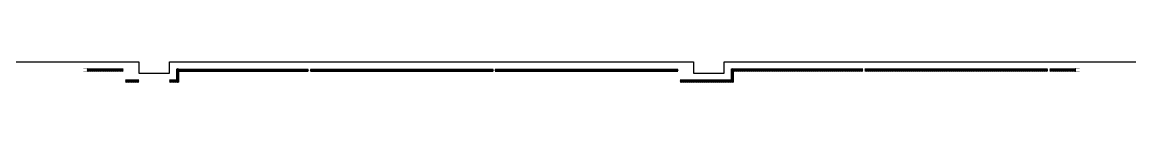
# Model space of a CAD drawing. Extents: x -1313754 to 847533, y 489853 to 941203.
# Drawn here: x -1259830 to -1205907, y 620420 to 621420 of the extents above; entities that cross this region are included whole.
import ezdxf

# ---------------------------------------------------------------- set-up
doc = ezdxf.new("R2010")
doc.units = 0
doc.header["$LTSCALE"] = 1000
doc.header["$MEASUREMENT"] = 0
doc.layers.get('Defpoints').update_dxf_attribs({"color": 210})
for name, color, linetype in [('A-HRAIL', 173, 'Continuous'), ('A-SFCE', 30, 'Continuous'), ('DIM_SYMB', 3, 'Continuous')]:
    doc.layers.add(name, color=color, linetype=linetype)

# ---------------------------------------------------------------- blocks, each defined once
blk = doc.blocks.new('234234werwer')
at = {"layer": 'Defpoints'}
blk.add_lwpolyline([(476900, -201400), (502400, -201400), (502400, -201950), (503900, -201950), (503900, -201400), (529400, -201400), (529400, -201950), (530900, -201950), (530900, -201400), (556400, -201400)], dxfattribs=at)
blk = doc.blocks.new('3333')
at = {"layer": 'A-SFCE', "const_width": 20}
blk.add_lwpolyline([(-227064, 766320), (-227064, 766510), (-227244, 766510), (-227244, 766320)], dxfattribs=at)
blk = doc.blocks.new('99平面图例外参$0$$LinePat$圆环')
for points in [[(0, 150), (300, 150)], [(0, 0), (300, 0)], [(0, -150), (300, -150)]]:
    blk.add_lwpolyline(points)
at = {"color": 0}
blk.add_circle((150, 0), 150, dxfattribs=at)
blk = doc.blocks.new('34242343243')
at = {"layer": 'A-HRAIL', "yscale": 0.3333333333333333, "zscale": 0.3333333333333333}
for p, xscale, rotation in [((-256562, 621014), -0.3444737743800529, 359.999999999795), ((-256458, 621014), -0.3444737743800529, 359.999999999795), ((-256355, 621014), -0.3444737743800529, 359.999999999795), ((-256252, 621014), -0.3444737743800529, 359.999999999795), ((-256148, 621014), -0.3444737743800529, 359.999999999795), ((-256045, 621014), -0.3444737743800529, 359.999999999795), ((-255942, 621014), -0.3444737743800529, 359.999999999795), ((-255838, 621014), -0.3444737743800529, 359.999999999795), ((-255735, 621014), -0.3444737743800529, 359.999999999795), ((-255632, 621014), -0.3444737743800529, 359.999999999795), ((-255528, 621014), -0.3444737743800529, 359.999999999795), ((-255425, 621014), -0.3444737743800529, 359.999999999795), ((-255322, 621014), -0.3444737743800529, 359.999999999795), ((-255218, 621014), -0.3444737743800529, 359.999999999795), ((-255115, 621014), -0.3444737743800529, 359.999999999795), ((-255012, 621014), -0.3444737743800529, 359.999999999795), ((-254908, 621014), -0.3444737743800529, 359.999999999795), ((-252254, 620962), -0.3611111227129974, 270), ((-252304, 621014), 0.3384127419231498, 2.033568827363012e-10), ((-252254, 620853), -0.3611111227129974, 270), ((-252254, 620745), -0.3611111227129974, 270), ((-252254, 620637), -0.3611111227129974, 270), ((-252203, 621014), 0.3384127419231498, 2.033568827363012e-10), ((-252101, 621014), 0.3384127419231498, 2.033568827363012e-10), ((-252000, 621014), 0.3384127419231498, 2.033568827363012e-10), ((-251898, 621014), 0.3384127419231498, 2.033568827363012e-10), ((-251797, 621014), 0.3384127419231498, 2.033568827363012e-10), ((-251695, 621014), 0.3384127419231498, 2.033568827363012e-10), ((-251594, 621014), 0.3384127419231498, 2.033568827363012e-10), ((-251492, 621014), 0.3384127419231498, 2.033568827363012e-10), ((-251390, 621014), 0.3384127419231498, 2.033568827363012e-10), ((-251289, 621014), 0.3384127419231498, 2.033568827363012e-10), ((-251187, 621014), 0.3384127419231498, 2.033568827363012e-10), ((-251086, 621014), 0.3384127419231498, 2.033568827363012e-10), ((-250984, 621014), 0.3384127419231498, 2.033568827363012e-10), ((-250883, 621014), 0.3384127419231498, 2.033568827363012e-10), ((-250781, 621014), 0.3384127419231498, 2.033568827363012e-10), ((-250680, 621014), 0.3384127419231498, 2.033568827363012e-10), ((-250578, 621014), 0.3384127419231498, 2.033568827363012e-10), ((-250477, 621014), 0.3384127419231498, 2.033568827363012e-10), ((-250375, 621014), 0.3384127419231498, 2.033568827363012e-10), ((-250274, 621014), 0.3384127419231498, 2.033568827363012e-10), ((-250172, 621014), 0.3384127419231498, 2.033568827363012e-10), ((-250071, 621014), 0.3384127419231498, 2.033568827363012e-10), ((-249969, 621014), 0.3384127419231498, 2.033568827363012e-10), ((-249868, 621014), 0.3384127419231498, 2.033568827363012e-10), ((-249766, 621014), 0.3384127419231498, 2.033568827363012e-10), ((-249665, 621014), 0.3384127419231498, 2.033568827363012e-10), ((-249563, 621014), 0.3384127419231498, 2.033568827363012e-10), ((-249462, 621014), 0.3384127419231498, 2.033568827363012e-10), ((-249360, 621014), 0.3384127419231498, 2.033568827363012e-10), ((-249258, 621014), 0.3384127419231498, 2.033568827363012e-10), ((-249157, 621014), 0.3384127419231498, 2.033568827363012e-10), ((-249055, 621014), 0.3384127419231498, 2.033568827363012e-10), ((-248954, 621014), 0.3384127419231498, 2.033568827363012e-10), ((-248852, 621014), 0.3384127419231498, 2.033568827363012e-10), ((-248751, 621014), 0.3384127419231498, 2.033568827363012e-10), ((-248649, 621014), 0.3384127419231498, 2.033568827363012e-10), ((-248548, 621014), 0.3384127419231498, 2.033568827363012e-10), ((-248446, 621014), 0.3384127419231498, 2.033568827363012e-10), ((-248345, 621014), 0.3384127419231498, 2.033568827363012e-10), ((-248243, 621014), 0.3384127419231498, 2.033568827363012e-10), ((-248142, 621014), 0.3384127419231498, 2.033568827363012e-10), ((-248040, 621014), 0.3384127419231498, 2.033568827363012e-10), ((-247939, 621014), 0.3384127419231498, 2.033568827363012e-10), ((-247837, 621014), 0.3384127419231498, 2.033568827363012e-10), ((-247736, 621014), 0.3384127419231498, 2.033568827363012e-10), ((-247634, 621014), 0.3384127419231498, 2.033568827363012e-10), ((-247533, 621014), 0.3384127419231498, 2.033568827363012e-10), ((-247431, 621014), 0.3384127419231498, 2.033568827363012e-10), ((-247330, 621014), 0.3384127419231498, 2.033568827363012e-10), ((-247228, 621014), 0.3384127419231498, 2.033568827363012e-10), ((-247126, 621014), 0.3384127419231498, 2.033568827363012e-10), ((-247025, 621014), 0.3384127419231498, 2.033568827363012e-10), ((-246923, 621014), 0.3384127419231498, 2.033568827363012e-10), ((-246822, 621014), 0.3384127419231498, 2.033568827363012e-10), ((-246720, 621014), 0.3384127419231498, 2.033568827363012e-10), ((-246619, 621014), 0.3384127419231498, 2.033568827363012e-10), ((-246517, 621014), 0.3384127419231498, 2.033568827363012e-10), ((-246416, 621014), 0.3384127419231498, 2.033568827363012e-10), ((-246314, 621014), 0.3384127419231498, 2.033568827363012e-10), ((-246213, 621014), 0.3384127419231498, 2.033568827363012e-10), ((-246111, 621014), 0.3384127419231498, 2.033568827363012e-10), ((-246010, 621014), 0.3384127419231498, 2.033568827363012e-10), ((-245800, 621014), 0.3368181818181818, 2.032837260091426e-10), ((-245699, 621014), 0.3368181818181818, 2.032837260091426e-10), ((-245598, 621014), 0.3368181818181818, 2.032837260091426e-10), ((-245497, 621014), 0.3368181818181818, 2.032837260091426e-10), ((-245396, 621014), 0.3368181818181818, 2.032837260091426e-10), ((-245295, 621014), 0.3368181818181818, 2.032837260091426e-10), ((-245194, 621014), 0.3368181818181818, 2.032837260091426e-10), ((-245093, 621014), 0.3368181818181818, 2.032837260091426e-10), ((-244992, 621014), 0.3368181818181818, 2.032837260091426e-10), ((-244891, 621014), 0.3368181818181818, 2.032837260091426e-10), ((-244790, 621014), 0.3368181818181818, 2.032837260091426e-10), ((-244689, 621014), 0.3368181818181818, 2.032837260091426e-10), ((-244588, 621014), 0.3368181818181818, 2.032837260091426e-10), ((-244487, 621014), 0.3368181818181818, 2.032837260091426e-10), ((-244386, 621014), 0.3368181818181818, 2.032837260091426e-10), ((-244285, 621014), 0.3368181818181818, 2.032837260091426e-10), ((-244183, 621014), 0.3368181818181818, 2.032837260091426e-10), ((-244082, 621014), 0.3368181818181818, 2.032837260091426e-10), ((-243981, 621014), 0.3368181818181818, 2.032837260091426e-10), ((-243880, 621014), 0.3368181818181818, 2.032837260091426e-10), ((-243779, 621014), 0.3368181818181818, 2.032837260091426e-10), ((-243678, 621014), 0.3368181818181818, 2.032837260091426e-10), ((-243577, 621014), 0.3368181818181818, 2.032837260091426e-10), ((-243476, 621014), 0.3368181818181818, 2.032837260091426e-10), ((-243375, 621014), 0.3368181818181818, 2.032837260091426e-10), ((-243274, 621014), 0.3368181818181818, 2.032837260091426e-10), ((-243173, 621014), 0.3368181818181818, 2.032837260091426e-10), ((-243072, 621014), 0.3368181818181818, 2.032837260091426e-10), ((-242971, 621014), 0.3368181818181818, 2.032837260091426e-10), ((-242870, 621014), 0.3368181818181818, 2.032837260091426e-10), ((-242769, 621014), 0.3368181818181818, 2.032837260091426e-10), ((-242668, 621014), 0.3368181818181818, 2.032837260091426e-10), ((-242567, 621014), 0.3368181818181818, 2.032837260091426e-10), ((-242466, 621014), 0.3368181818181818, 2.032837260091426e-10), ((-242365, 621014), 0.3368181818181818, 2.032837260091426e-10), ((-242264, 621014), 0.3368181818181818, 2.032837260091426e-10), ((-242163, 621014), 0.3368181818181818, 2.032837260091426e-10), ((-242062, 621014), 0.3368181818181818, 2.032837260091426e-10), ((-241960, 621014), 0.3368181818181818, 2.032837260091426e-10), ((-241859, 621014), 0.3368181818181818, 2.032837260091426e-10), ((-241758, 621014), 0.3368181818181818, 2.032837260091426e-10), ((-241657, 621014), 0.3368181818181818, 2.032837260091426e-10), ((-241556, 621014), 0.3368181818181818, 2.032837260091426e-10), ((-241455, 621014), 0.3368181818181818, 2.032837260091426e-10), ((-241354, 621014), 0.3368181818181818, 2.032837260091426e-10), ((-241253, 621014), 0.3368181818181818, 2.032837260091426e-10), ((-241152, 621014), 0.3368181818181818, 2.032837260091426e-10), ((-241051, 621014), 0.3368181818181818, 2.032837260091426e-10), ((-240950, 621014), 0.3368181818181818, 2.032837260091426e-10), ((-240849, 621014), 0.3368181818181818, 2.032837260091426e-10), ((-240748, 621014), 0.3368181818181818, 2.032837260091426e-10), ((-240647, 621014), 0.3368181818181818, 2.032837260091426e-10), ((-240546, 621014), 0.3368181818181818, 2.032837260091426e-10), ((-240445, 621014), 0.3368181818181818, 2.032837260091426e-10), ((-240344, 621014), 0.3368181818181818, 2.032837260091426e-10), ((-240243, 621014), 0.3368181818181818, 2.032837260091426e-10), ((-240142, 621014), 0.3368181818181818, 2.032837260091426e-10), ((-240041, 621014), 0.3368181818181818, 2.032837260091426e-10), ((-239940, 621014), 0.3368181818181818, 2.032837260091426e-10), ((-239839, 621014), 0.3368181818181818, 2.032837260091426e-10), ((-239737, 621014), 0.3368181818181818, 2.032837260091426e-10), ((-239636, 621014), 0.3368181818181818, 2.032837260091426e-10), ((-239535, 621014), 0.3368181818181818, 2.032837260091426e-10), ((-239434, 621014), 0.3368181818181818, 2.032837260091426e-10), ((-239333, 621014), 0.3368181818181818, 2.032837260091426e-10), ((-239232, 621014), 0.3368181818181818, 2.032837260091426e-10), ((-239131, 621014), 0.3368181818181818, 2.032837260091426e-10), ((-239030, 621014), 0.3368181818181818, 2.032837260091426e-10), ((-238929, 621014), 0.3368181818181818, 2.032837260091426e-10), ((-238828, 621014), 0.3368181818181818, 2.032837260091426e-10), ((-238727, 621014), 0.3368181818181818, 2.032837260091426e-10), ((-238626, 621014), 0.3368181818181818, 2.032837260091426e-10), ((-238525, 621014), 0.3368181818181818, 2.032837260091426e-10), ((-238424, 621014), 0.3368181818181818, 2.032837260091426e-10), ((-238323, 621014), 0.3368181818181818, 2.032837260091426e-10), ((-238222, 621014), 0.3368181818181818, 2.032837260091426e-10), ((-238121, 621014), 0.3368181818181818, 2.032837260091426e-10), ((-238020, 621014), 0.3368181818181818, 2.032837260091426e-10), ((-237919, 621014), 0.3368181818181818, 2.032837260091426e-10), ((-237818, 621014), 0.3368181818181818, 2.032837260091426e-10), ((-237717, 621014), 0.3368181818181818, 2.032837260091426e-10), ((-237616, 621014), 0.3368181818181818, 2.032837260091426e-10), ((-237514, 621014), 0.3368181818181818, 2.032837260091426e-10), ((-237413, 621014), 0.3368181818181818, 2.032837260091426e-10), ((-237312, 621014), 0.3368181818181818, 2.032837260091426e-10), ((-237211, 621014), 0.3368181818181818, 2.032837260091426e-10), ((-237110, 621014), 0.3368181818181818, 2.032837260091426e-10), ((-237009, 621014), 0.3368181818181818, 2.032837260091426e-10), ((-236800, 621014), 0.3368181818181785, 2.040338504593629e-10), ((-236699, 621014), 0.3368181818181785, 2.040338504593629e-10), ((-236598, 621014), 0.3368181818181785, 2.040338504593629e-10), ((-236497, 621014), 0.3368181818181785, 2.040338504593629e-10), ((-236396, 621014), 0.3368181818181785, 2.040338504593629e-10), ((-236295, 621014), 0.3368181818181785, 2.040338504593629e-10), ((-236194, 621014), 0.3368181818181785, 2.040338504593629e-10), ((-236093, 621014), 0.3368181818181785, 2.040338504593629e-10), ((-235992, 621014), 0.3368181818181785, 2.040338504593629e-10), ((-235891, 621014), 0.3368181818181785, 2.040338504593629e-10), ((-235790, 621014), 0.3368181818181785, 2.040338504593629e-10), ((-235689, 621014), 0.3368181818181785, 2.040338504593629e-10), ((-235588, 621014), 0.3368181818181785, 2.040338504593629e-10), ((-235487, 621014), 0.3368181818181785, 2.040338504593629e-10), ((-235386, 621014), 0.3368181818181785, 2.040338504593629e-10), ((-235285, 621014), 0.3368181818181785, 2.040338504593629e-10), ((-235183, 621014), 0.3368181818181785, 2.040338504593629e-10), ((-235082, 621014), 0.3368181818181785, 2.040338504593629e-10), ((-234981, 621014), 0.3368181818181785, 2.040338504593629e-10), ((-234880, 621014), 0.3368181818181785, 2.040338504593629e-10), ((-234779, 621014), 0.3368181818181785, 2.040338504593629e-10), ((-234678, 621014), 0.3368181818181785, 2.040338504593629e-10), ((-234577, 621014), 0.3368181818181785, 2.040338504593629e-10), ((-234476, 621014), 0.3368181818181785, 2.040338504593629e-10), ((-234375, 621014), 0.3368181818181785, 2.040338504593629e-10), ((-234274, 621014), 0.3368181818181785, 2.040338504593629e-10), ((-234173, 621014), 0.3368181818181785, 2.040338504593629e-10), ((-234072, 621014), 0.3368181818181785, 2.040338504593629e-10), ((-233971, 621014), 0.3368181818181785, 2.040338504593629e-10), ((-233870, 621014), 0.3368181818181785, 2.040338504593629e-10), ((-233769, 621014), 0.3368181818181785, 2.040338504593629e-10), ((-233668, 621014), 0.3368181818181785, 2.040338504593629e-10), ((-233567, 621014), 0.3368181818181785, 2.040338504593629e-10), ((-233466, 621014), 0.3368181818181785, 2.040338504593629e-10), ((-233365, 621014), 0.3368181818181785, 2.040338504593629e-10), ((-233264, 621014), 0.3368181818181785, 2.040338504593629e-10), ((-233163, 621014), 0.3368181818181785, 2.040338504593629e-10), ((-233062, 621014), 0.3368181818181785, 2.040338504593629e-10), ((-232960, 621014), 0.3368181818181785, 2.040338504593629e-10), ((-232859, 621014), 0.3368181818181785, 2.040338504593629e-10), ((-232758, 621014), 0.3368181818181785, 2.040338504593629e-10), ((-232657, 621014), 0.3368181818181785, 2.040338504593629e-10), ((-232556, 621014), 0.3368181818181785, 2.040338504593629e-10), ((-232455, 621014), 0.3368181818181785, 2.040338504593629e-10), ((-232354, 621014), 0.3368181818181785, 2.040338504593629e-10), ((-232253, 621014), 0.3368181818181785, 2.040338504593629e-10), ((-232152, 621014), 0.3368181818181785, 2.040338504593629e-10), ((-232051, 621014), 0.3368181818181785, 2.040338504593629e-10), ((-231950, 621014), 0.3368181818181785, 2.040338504593629e-10), ((-231849, 621014), 0.3368181818181785, 2.040338504593629e-10), ((-231748, 621014), 0.3368181818181785, 2.040338504593629e-10), ((-231647, 621014), 0.3368181818181785, 2.040338504593629e-10), ((-231546, 621014), 0.3368181818181785, 2.040338504593629e-10), ((-231445, 621014), 0.3368181818181785, 2.040338504593629e-10), ((-231344, 621014), 0.3368181818181785, 2.040338504593629e-10), ((-231243, 621014), 0.3368181818181785, 2.040338504593629e-10), ((-231142, 621014), 0.3368181818181785, 2.040338504593629e-10), ((-231041, 621014), 0.3368181818181785, 2.040338504593629e-10), ((-230940, 621014), 0.3368181818181785, 2.040338504593629e-10), ((-230839, 621014), 0.3368181818181785, 2.040338504593629e-10), ((-230737, 621014), 0.3368181818181785, 2.040338504593629e-10), ((-230636, 621014), 0.3368181818181785, 2.040338504593629e-10), ((-230535, 621014), 0.3368181818181785, 2.040338504593629e-10), ((-230434, 621014), 0.3368181818181785, 2.040338504593629e-10), ((-230333, 621014), 0.3368181818181785, 2.040338504593629e-10), ((-230232, 621014), 0.3368181818181785, 2.040338504593629e-10), ((-230131, 621014), 0.3368181818181785, 2.040338504593629e-10), ((-230030, 621014), 0.3368181818181785, 2.040338504593629e-10), ((-229929, 621014), 0.3368181818181785, 2.040338504593629e-10), ((-229828, 621014), 0.3368181818181785, 2.040338504593629e-10), ((-229727, 621014), 0.3368181818181785, 2.040338504593629e-10), ((-229626, 621014), 0.3368181818181785, 2.040338504593629e-10), ((-229525, 621014), 0.3368181818181785, 2.040338504593629e-10), ((-229424, 621014), 0.3368181818181785, 2.040338504593629e-10), ((-229323, 621014), 0.3368181818181785, 2.040338504593629e-10), ((-229222, 621014), 0.3368181818181785, 2.040338504593629e-10), ((-229121, 621014), 0.3368181818181785, 2.040338504593629e-10), ((-229020, 621014), 0.3368181818181785, 2.040338504593629e-10), ((-228919, 621014), 0.3368181818181785, 2.040338504593629e-10), ((-228818, 621014), 0.3368181818181785, 2.040338504593629e-10), ((-228717, 621014), 0.3368181818181785, 2.040338504593629e-10), ((-228616, 621014), 0.3368181818181785, 2.040338504593629e-10), ((-228514, 621014), 0.3368181818181785, 2.040338504593629e-10), ((-228413, 621014), 0.3368181818181785, 2.040338504593629e-10), ((-228312, 621014), 0.3368181818181785, 2.040338504593629e-10), ((-228211, 621014), 0.3368181818181785, 2.040338504593629e-10), ((-228110, 621014), 0.3368181818181785, 2.040338504593629e-10), ((-228009, 621014), 0.3368181818181785, 2.040338504593629e-10), ((-225254, 620962), -0.3611111227129974, 270), ((-225203, 621014), -0.3384127415468572, 359.9999999997966), ((-225254, 620853), -0.3611111227129974, 270), ((-225254, 620745), -0.3611111227129974, 270), ((-225254, 620637), -0.3611111227129974, 270), ((-225101, 621014), -0.3384127415468572, 359.9999999997966), ((-225000, 621014), -0.3384127415468572, 359.9999999997966), ((-224898, 621014), -0.3384127415468572, 359.9999999997966), ((-224797, 621014), -0.3384127415468572, 359.9999999997966), ((-224695, 621014), -0.3384127415468572, 359.9999999997966), ((-224594, 621014), -0.3384127415468572, 359.9999999997966), ((-224492, 621014), -0.3384127415468572, 359.9999999997966), ((-224390, 621014), -0.3384127415468572, 359.9999999997966), ((-224289, 621014), -0.3384127415468572, 359.9999999997966), ((-224187, 621014), -0.3384127415468572, 359.9999999997966), ((-224086, 621014), -0.3384127415468572, 359.9999999997966), ((-223984, 621014), -0.3384127415468572, 359.9999999997966), ((-223883, 621014), -0.3384127415468572, 359.9999999997966), ((-223781, 621014), -0.3384127415468572, 359.9999999997966), ((-223680, 621014), -0.3384127415468572, 359.9999999997966), ((-223578, 621014), -0.3384127415468572, 359.9999999997966), ((-223477, 621014), -0.3384127415468572, 359.9999999997966), ((-223375, 621014), -0.3384127415468572, 359.9999999997966), ((-223274, 621014), -0.3384127415468572, 359.9999999997966), ((-223172, 621014), -0.3384127415468572, 359.9999999997966), ((-223071, 621014), -0.3384127415468572, 359.9999999997966), ((-222969, 621014), -0.3384127415468572, 359.9999999997966), ((-222868, 621014), -0.3384127415468572, 359.9999999997966), ((-222766, 621014), -0.3384127415468572, 359.9999999997966), ((-222665, 621014), -0.3384127415468572, 359.9999999997966), ((-222563, 621014), -0.3384127415468572, 359.9999999997966), ((-222462, 621014), -0.3384127415468572, 359.9999999997966), ((-222360, 621014), -0.3384127415468572, 359.9999999997966), ((-222258, 621014), -0.3384127415468572, 359.9999999997966), ((-222157, 621014), -0.3384127415468572, 359.9999999997966), ((-222055, 621014), -0.3384127415468572, 359.9999999997966), ((-221954, 621014), -0.3384127415468572, 359.9999999997966), ((-221852, 621014), -0.3384127415468572, 359.9999999997966), ((-221751, 621014), -0.3384127415468572, 359.9999999997966), ((-221649, 621014), -0.3384127415468572, 359.9999999997966), ((-221548, 621014), -0.3384127415468572, 359.9999999997966), ((-221446, 621014), -0.3384127415468572, 359.9999999997966), ((-221345, 621014), -0.3384127415468572, 359.9999999997966), ((-221243, 621014), -0.3384127415468572, 359.9999999997966), ((-221142, 621014), -0.3384127415468572, 359.9999999997966), ((-221040, 621014), -0.3384127415468572, 359.9999999997966), ((-220939, 621014), -0.3384127415468572, 359.9999999997966), ((-220837, 621014), -0.3384127415468572, 359.9999999997966), ((-220736, 621014), -0.3384127415468572, 359.9999999997966), ((-220634, 621014), -0.3384127415468572, 359.9999999997966), ((-220533, 621014), -0.3384127415468572, 359.9999999997966), ((-220431, 621014), -0.3384127415468572, 359.9999999997966), ((-220330, 621014), -0.3384127415468572, 359.9999999997966), ((-220228, 621014), -0.3384127415468572, 359.9999999997966), ((-220126, 621014), -0.3384127415468572, 359.9999999997966), ((-220025, 621014), -0.3384127415468572, 359.9999999997966), ((-219923, 621014), -0.3384127415468572, 359.9999999997966), ((-219822, 621014), -0.3384127415468572, 359.9999999997966), ((-219720, 621014), -0.3384127415468572, 359.9999999997966), ((-219619, 621014), -0.3384127415468572, 359.9999999997966), ((-219517, 621014), -0.3384127415468572, 359.9999999997966), ((-219416, 621014), -0.3384127415468572, 359.9999999997966), ((-219314, 621014), -0.3384127415468572, 359.9999999997966), ((-219213, 621014), -0.3384127415468572, 359.9999999997966), ((-219111, 621014), -0.3384127415468572, 359.9999999997966), ((-219010, 621014), -0.3384127415468572, 359.9999999997966), ((-218908, 621014), -0.3384127415468572, 359.9999999997966), ((-218699, 621014), -0.3368181818181818, 359.9999999997967), ((-218598, 621014), -0.3368181818181818, 359.9999999997967), ((-218497, 621014), -0.3368181818181818, 359.9999999997967), ((-218396, 621014), -0.3368181818181818, 359.9999999997967), ((-218295, 621014), -0.3368181818181818, 359.9999999997967), ((-218194, 621014), -0.3368181818181818, 359.9999999997967), ((-218093, 621014), -0.3368181818181818, 359.9999999997967), ((-217992, 621014), -0.3368181818181818, 359.9999999997967), ((-217891, 621014), -0.3368181818181818, 359.9999999997967), ((-217790, 621014), -0.3368181818181818, 359.9999999997967), ((-217689, 621014), -0.3368181818181818, 359.9999999997967), ((-217588, 621014), -0.3368181818181818, 359.9999999997967), ((-217487, 621014), -0.3368181818181818, 359.9999999997967), ((-217386, 621014), -0.3368181818181818, 359.9999999997967), ((-217285, 621014), -0.3368181818181818, 359.9999999997967), ((-217183, 621014), -0.3368181818181818, 359.9999999997967), ((-217082, 621014), -0.3368181818181818, 359.9999999997967), ((-216981, 621014), -0.3368181818181818, 359.9999999997967), ((-216880, 621014), -0.3368181818181818, 359.9999999997967), ((-216779, 621014), -0.3368181818181818, 359.9999999997967), ((-216678, 621014), -0.3368181818181818, 359.9999999997967), ((-216577, 621014), -0.3368181818181818, 359.9999999997967), ((-216476, 621014), -0.3368181818181818, 359.9999999997967), ((-216375, 621014), -0.3368181818181818, 359.9999999997967), ((-216274, 621014), -0.3368181818181818, 359.9999999997967), ((-216173, 621014), -0.3368181818181818, 359.9999999997967), ((-216072, 621014), -0.3368181818181818, 359.9999999997967), ((-215971, 621014), -0.3368181818181818, 359.9999999997967), ((-215870, 621014), -0.3368181818181818, 359.9999999997967), ((-215769, 621014), -0.3368181818181818, 359.9999999997967), ((-215668, 621014), -0.3368181818181818, 359.9999999997967), ((-215567, 621014), -0.3368181818181818, 359.9999999997967), ((-215466, 621014), -0.3368181818181818, 359.9999999997967), ((-215365, 621014), -0.3368181818181818, 359.9999999997967), ((-215264, 621014), -0.3368181818181818, 359.9999999997967), ((-215163, 621014), -0.3368181818181818, 359.9999999997967), ((-215062, 621014), -0.3368181818181818, 359.9999999997967), ((-214960, 621014), -0.3368181818181818, 359.9999999997967), ((-214859, 621014), -0.3368181818181818, 359.9999999997967), ((-214758, 621014), -0.3368181818181818, 359.9999999997967), ((-214657, 621014), -0.3368181818181818, 359.9999999997967), ((-214556, 621014), -0.3368181818181818, 359.9999999997967), ((-214455, 621014), -0.3368181818181818, 359.9999999997967), ((-214354, 621014), -0.3368181818181818, 359.9999999997967), ((-214253, 621014), -0.3368181818181818, 359.9999999997967), ((-214152, 621014), -0.3368181818181818, 359.9999999997967), ((-214051, 621014), -0.3368181818181818, 359.9999999997967), ((-213950, 621014), -0.3368181818181818, 359.9999999997967), ((-213849, 621014), -0.3368181818181818, 359.9999999997967), ((-213748, 621014), -0.3368181818181818, 359.9999999997967), ((-213647, 621014), -0.3368181818181818, 359.9999999997967), ((-213546, 621014), -0.3368181818181818, 359.9999999997967), ((-213445, 621014), -0.3368181818181818, 359.9999999997967), ((-213344, 621014), -0.3368181818181818, 359.9999999997967), ((-213243, 621014), -0.3368181818181818, 359.9999999997967), ((-213142, 621014), -0.3368181818181818, 359.9999999997967), ((-213041, 621014), -0.3368181818181818, 359.9999999997967), ((-212940, 621014), -0.3368181818181818, 359.9999999997967), ((-212839, 621014), -0.3368181818181818, 359.9999999997967), ((-212737, 621014), -0.3368181818181818, 359.9999999997967), ((-212636, 621014), -0.3368181818181818, 359.9999999997967), ((-212535, 621014), -0.3368181818181818, 359.9999999997967), ((-212434, 621014), -0.3368181818181818, 359.9999999997967), ((-212333, 621014), -0.3368181818181818, 359.9999999997967), ((-212232, 621014), -0.3368181818181818, 359.9999999997967), ((-212131, 621014), -0.3368181818181818, 359.9999999997967), ((-212030, 621014), -0.3368181818181818, 359.9999999997967), ((-211929, 621014), -0.3368181818181818, 359.9999999997967), ((-211828, 621014), -0.3368181818181818, 359.9999999997967), ((-211727, 621014), -0.3368181818181818, 359.9999999997967), ((-211626, 621014), -0.3368181818181818, 359.9999999997967), ((-211525, 621014), -0.3368181818181818, 359.9999999997967), ((-211424, 621014), -0.3368181818181818, 359.9999999997967), ((-211323, 621014), -0.3368181818181818, 359.9999999997967), ((-211222, 621014), -0.3368181818181818, 359.9999999997967), ((-211121, 621014), -0.3368181818181818, 359.9999999997967), ((-211020, 621014), -0.3368181818181818, 359.9999999997967), ((-210919, 621014), -0.3368181818181818, 359.9999999997967), ((-210818, 621014), -0.3368181818181818, 359.9999999997967), ((-210717, 621014), -0.3368181818181818, 359.9999999997967), ((-210616, 621014), -0.3368181818181818, 359.9999999997967), ((-210514, 621014), -0.3368181818181818, 359.9999999997967), ((-210413, 621014), -0.3368181818181818, 359.9999999997967), ((-210312, 621014), -0.3368181818181818, 359.9999999997967), ((-210211, 621014), -0.3368181818181818, 359.9999999997967), ((-210110, 621014), -0.3368181818181818, 359.9999999997967), ((-210009, 621014), -0.3368181818181818, 359.9999999997967), ((-209908, 621014), -0.3368181818181818, 359.9999999997967), ((-209696, 621014), -0.3461108940497231, 359.9999999997966), ((-209593, 621014), -0.3461108940497231, 359.9999999997966), ((-209489, 621014), -0.3461108940497231, 359.9999999997966), ((-209385, 621014), -0.3461108940497231, 359.9999999997966), ((-209281, 621014), -0.3461108940497231, 359.9999999997966), ((-209177, 621014), -0.3461108940497231, 359.9999999997966), ((-209073, 621014), -0.3461108940497231, 359.9999999997966), ((-208970, 621014), -0.3461108940497231, 359.9999999997966), ((-208866, 621014), -0.3461108940497231, 359.9999999997966), ((-208762, 621014), -0.3461108940497231, 359.9999999997966), ((-208658, 621014), -0.3461108940497231, 359.9999999997966), ((-208554, 621014), -0.3461108940497231, 359.9999999997966), ((-252254, 620528), -0.3611111227129974, 270), ((-252254, 620420), -0.3611111227129974, 270), ((-225254, 620528), -0.3611111227129974, 270), ((-225254, 620420), -0.3611111227129974, 270)]:
    blk.add_blockref('99平面图例外参$0$$LinePat$圆环', p, dxfattribs=dict(at, xscale=xscale, rotation=rotation))
for p, xscale in [((-254693, 620470), -0.3588888661932368), ((-254585, 620470), -0.3588888661932368), ((-254477, 620470), -0.3588888661932368), ((-254370, 620470), -0.3588888661932368), ((-254262, 620470), -0.3588888661932368), ((-254154, 620470), -0.3588888661932368), ((-252542, 620470), -0.3749999999076196), ((-252429, 620470), -0.3749999999076196), ((-252317, 620470), -0.3749999999076196), ((-252204, 620470), -0.3749999999076196), ((-227696, 620470), -0.3461333288391431), ((-227593, 620470), -0.3461333288391431), ((-227489, 620470), -0.3461333288391431), ((-227385, 620470), -0.3461333288391431), ((-227281, 620470), -0.3461333288391431), ((-227177, 620470), -0.3461333288391431), ((-227073, 620470), -0.3461333288391431), ((-226969, 620470), -0.3461333288391431), ((-226866, 620470), -0.3461333288391431), ((-226762, 620470), -0.3461333288391431), ((-226658, 620470), -0.3461333288391431), ((-226554, 620470), -0.3461333288391431), ((-226450, 620470), -0.3461333288391431), ((-226346, 620470), -0.3461333288391431), ((-226243, 620470), -0.3461333288391431), ((-226139, 620470), -0.3461333288391431), ((-226035, 620470), -0.3461333288391431), ((-225931, 620470), -0.3461333288391431), ((-225827, 620470), -0.3461333288391431), ((-225723, 620470), -0.3461333288391431), ((-225620, 620470), -0.3461333288391431), ((-225516, 620470), -0.3461333288391431), ((-225412, 620470), -0.3461333288391431), ((-225308, 620470), -0.3461333288391431), ((-225204, 620470), -0.3461333288391431)]:
    blk.add_blockref('99平面图例外参$0$$LinePat$圆环', p, dxfattribs=dict(at, xscale=xscale))
at = {"layer": 'A-SFCE', "xscale": -1, "rotation": 270}
blk.add_blockref('3333', (-1023175, 848174), dxfattribs=at)
at = {"layer": 'A-SFCE', "rotation": 90}
blk.add_blockref('3333', (557967, 848174), dxfattribs=at)

msp = doc.modelspace()

# ---------------------------------------------------------------- block references
msp.add_blockref('234234werwer', (-1756554.3, 822820))
at = {"layer": 'DIM_SYMB'}
msp.add_blockref('34242343243', (-1000000, 0), dxfattribs=at)

doc.saveas('drawing.dxf')
